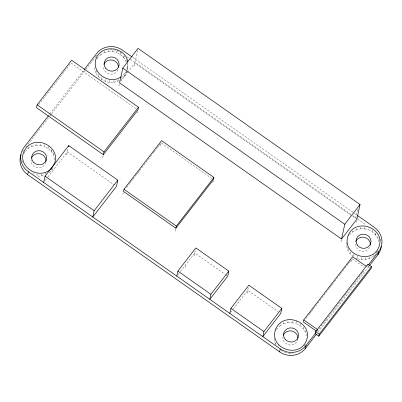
<?xml version="1.0" encoding="UTF-8"?>
<svg xmlns="http://www.w3.org/2000/svg" width="402" height="402" viewBox="0 0 402 402"><rect width="100%" height="100%" fill="white"/><g stroke="black" fill="none" stroke-linecap="round" stroke-linejoin="round"><path stroke-width="0.3" stroke-dasharray="2.01 1.51" d="M25.19 151.383L28.115 148.504L28.376 147.313M28.115 148.504L31.748 146.464L32.266 144.082M31.748 146.464L35.838 145.393L36.356 143.011M32.959 173.89L33.22 172.699M35.838 145.393L40.11 145.368L40.627 142.986M37.381 173.724L36.863 176.101L41.135 176.076L44.637 175.161M54.677 159.775C54.31 153.735 49.753 148.599 44.27 146.388L44.657 144.604M41.135 176.076L41.652 173.699M48.034 148.388L48.557 146.006M45.356 174.413L45.743 172.629M51.154 151.232L51.411 150.041M51.32 151.489L51.707 149.705M53.406 154.72L53.793 152.936M49.275 172.553L51.783 170.086L52.039 168.895M66.702 154.876L68.099 148.469M85.993 69.375L95.967 56.486L96.224 55.295M119.268 80.44C111.279 85.108 99.992 81.38 96.053 73.058L96.701 70.084M97.098 58.692L100.6 54.813L101.118 52.431M98.304 76.546L98.952 73.571M100.6 54.813L104.234 52.768L104.882 49.793M101.42 79.385L102.068 76.41M104.234 52.768L108.324 51.697L108.972 48.722M105.188 81.385L105.837 78.41M108.324 51.697L112.595 51.672L113.243 48.697M109.349 82.41L109.997 79.435M126.243 62.139C124.756 57.737 120.942 54.486 116.756 52.697L117.404 49.722M113.62 82.385L114.268 79.41M120.525 54.697L121.173 51.722M117.711 81.315L118.359 78.34M123.64 57.536L124.027 55.752M123.806 57.798L124.454 54.823M102.711 157.659L103.229 155.283M118.917 85.842L119.309 84.058M125.891 61.029L126.409 58.647M124.916 73.42L121.992 76.295L121.344 79.269L124.268 76.395L124.916 73.42L126.067 71.41M127.645 62.546L127.127 64.928L126.982 70.089M124.268 76.395C126.791 72.521 128.002 67.707 127.816 63.104M127.263 68.968L127.911 65.993M134.178 66.119L137.791 49.541M137.233 113.042L137.489 111.851M122.861 194.382L123.253 192.598M160.473 145.77L161.122 142.79L211.934 178.538M175.217 231.21L175.734 228.828M185.116 267.526L185.764 264.551M194.076 255.948L195.578 249.044M212.829 182.598L213.216 180.81M247.089 293.244L248.351 287.46M276.104 344.946L275.46 343.951L275.847 342.162M276.506 329.585L280.008 325.705L280.531 323.324M277.973 346.248L278.36 344.464M280.008 325.705L283.641 323.66L284.289 320.685M283.641 323.66L287.731 322.59L288.38 319.615M287.731 322.59L292.003 322.565L292.651 319.59M306.535 335.816C305.46 330.258 301.379 325.67 296.163 323.59L296.812 320.615M299.932 325.59L300.58 322.615M303.214 328.69L303.605 326.901M305.299 331.916L305.56 330.73M340.911 242.009L341.429 239.627M353.313 256.587L350.197 253.747L347.946 250.255L346.71 246.356L347.233 243.979M347.946 250.255L348.594 247.28M349.569 234.889L352.494 232.009L352.755 230.823M357.539 209.583L355.604 218.457L134.826 63.144L128.72 71.033M356.167 222.286L356.428 221.095M350.197 253.747L350.589 251.959M352.494 232.009L356.127 229.969L356.519 228.185M351.539 261.747L352.057 259.365M353.443 255.994L353.966 253.612M356.127 229.969L360.217 228.899L360.609 227.115M375.744 254.004C371.322 259.375 363.493 260.953 357.082 258.587L357.599 256.205M360.217 228.899L364.488 228.874L365.011 226.492M361.242 259.607L361.76 257.23M378.845 241.567C377.744 236.215 373.634 231.924 368.649 229.894L369.172 227.517M365.513 259.581L366.031 257.205M372.418 231.894L372.805 230.11M369.513 267.556L367.463 266.114L367.795 264.591M369.604 258.511L370.121 256.134M375.533 234.738L375.92 232.954M375.699 234.994L375.96 233.803M373.237 256.471L373.624 254.687M377.785 238.225L378.046 237.034M376.292 252.999L376.548 251.808M126.288 72.883L126.841 70.646M24.035 153.388L24.899 151.886M51.783 170.086L53.225 167.579M304.254 346.283L305.696 343.77M377.026 252.089L378.181 250.079M38.798 104.676L70.631 63.526M48.305 115.957L49.456 114.469M49.838 113.972L83.973 69.853M25.778 147.202L49.562 116.469M49.943 115.972L51.094 114.485M51.476 113.992L85.611 69.873M120.711 81.39L128.338 71.526M45.215 180.508L47.506 177.548M47.888 177.056L67.35 151.901L114.404 185M126.58 187.438L129.65 183.468M130.037 182.975L131.188 181.483M131.57 180.99L132.72 179.503M133.107 179.006L136.177 175.036M136.559 174.538L137.71 173.051M138.097 172.558L139.248 171.066M139.63 170.574L152.293 154.202M152.68 153.705L153.83 152.217M154.212 151.72L157.282 147.755M157.669 147.258L158.82 145.77M159.202 145.273L160.353 143.785M177.93 274.677L180.166 271.787M180.543 271.305L194.724 252.974L225.175 274.395M230.587 312.434L232.874 309.48M233.255 308.987L247.738 290.269L278.189 311.691M305.992 318.479L308.284 315.515M308.666 315.022L309.811 313.545M310.193 313.047L311.339 311.57M311.721 311.078L312.867 309.595M313.248 309.103L319.354 301.209M319.736 300.711L328.901 288.872M329.283 288.375L330.429 286.897M330.811 286.405L331.957 284.923M332.338 284.43L338.444 276.536M338.826 276.038L339.971 274.561M340.353 274.069L347.986 264.199M348.368 263.702L349.514 262.225M349.896 261.732L351.041 260.25M316.892 331.479L322.62 324.077M323.002 323.585L324.148 322.102M324.53 321.61L325.675 320.128M326.057 319.635L332.163 311.741M332.544 311.248L333.69 309.766M334.072 309.274L343.233 297.43M343.615 296.937L344.76 295.455M345.142 294.962L346.288 293.48M346.67 292.988L352.78 285.093M353.162 284.601L354.308 283.119M354.69 282.626L362.323 272.757M362.704 272.265L363.85 270.782M367.463 266.114L368.227 265.129M318.042 332.132L369.051 266.199M288.757 353.303L293.028 353.278M112.595 51.672L116.756 52.697M40.11 145.368L44.27 146.388M364.488 228.874L368.649 229.894M292.003 322.565L296.163 323.59M284.596 352.278L288.164 353.157M356.006 258.014L357.082 258.587M280.827 350.278L284.058 351.991M132.66 57.35L353.775 212.894M354.288 213.256L356.85 215.06M126.881 56.717L129.962 58.883M130.474 59.245L352.097 215.15M352.614 215.512L357.227 218.758M357.74 219.12L366.463 225.256M352.187 258.767L364.252 267.255M71.018 63.034L136.348 108.992M225.683 274.752L227.205 275.822M275.46 343.951L274.224 340.052L274.149 337.74M96.053 73.058L94.817 69.159L94.741 66.848M346.574 242.316L346.71 246.356M22.251 160.539L22.311 162.272M22.497 151.594A18.522 17.432 12.3 0 1 23.482 150.177M95.967 56.486A18.522 17.432 12.3 0 1 97.093 55.174M109.781 49.577A18.522 17.432 12.3 0 1 112.806 49.697M113.399 49.778A18.522 17.432 12.3 0 1 121.751 53.109M380.367 239.059A18.522 17.432 12.3 0 1 381.257 242.984M369.629 247.481A7.527 7.08 12.3 0 1 360.835 251.029A7.527 7.08 12.3 0 1 355.398 243.356M297.847 338.816A7.527 7.08 12.3 0 1 289.636 344.981A7.527 7.08 12.3 0 1 282.913 337.052M117.992 69.717A7.527 7.08 12.3 0 1 109.259 73.913A7.527 7.08 12.3 0 1 103.505 66.159M45.863 162.227A7.527 7.08 12.3 0 1 37.416 167.734A7.527 7.08 12.3 0 1 31.014 159.85"/><path stroke-width="0.6" d="M37.115 104.832L36.497 107.651L103.359 154.685L137.881 110.068L138.494 107.249L71.631 60.215L37.115 104.832L103.977 151.871L103.359 154.685M316.51 334.112L305.384 348.489A18.522 17.432 12.3 0 1 279.601 351.866L27.703 174.669L28.356 171.694A18.522 17.432 12.3 0 1 24.13 147.202L48.305 115.957M43.692 182.483L45.064 176.192L68.722 145.609L117.821 180.151L116.449 186.438L92.792 217.02L94.158 210.733L117.821 180.151M68.471 146.755L68.722 145.609M122.791 68.079L119.565 82.867L341.559 239.029L356.82 219.311L360.041 204.523L138.047 48.361L122.791 68.079L344.785 224.246L341.559 239.029M123.977 189.267L123.509 191.407L175.865 228.235L213.477 179.624L213.944 177.478L161.589 140.65L123.977 189.267L176.332 226.095L175.865 228.235M176.81 276.124L177.91 271.079L195.824 247.923L228.813 271.129L227.713 276.179L209.799 299.334L210.899 294.284L228.813 271.129M229.823 313.419L230.924 308.374L248.838 285.219L281.832 308.424L280.732 313.475L262.818 336.63L263.918 331.58L281.832 308.424M279.601 351.866L280.249 348.891L28.356 171.694M366.202 266.29L352.629 256.742L303.766 319.902L303.324 321.932L316.389 331.122M305.384 348.489L306.033 345.514L315.871 332.801M315.63 331.65L315.188 333.68L318.776 336.203L371.051 268.636L371.493 266.606L367.905 264.084L315.63 331.65L319.218 334.173L318.776 336.203M317.113 330.464L317.334 329.449L303.766 319.902M369.433 265.702L377.87 254.798L378.518 251.823A18.522 17.432 12.3 0 0 374.297 227.331L357.363 215.422M52.717 166.609C64.461 149.886 37.456 132.831 25.839 148.408C13.387 165.106 40.537 182.94 52.431 167.111M84.355 69.355L96.616 53.511A18.522 17.432 12.3 0 1 122.399 50.134L132.147 56.989M103.977 151.871L138.494 107.249M176.332 226.095L213.944 177.478M344.785 224.246L360.041 204.523M368.609 264.637L378.518 251.823M319.218 334.173L371.493 266.606M120.952 76.877C109.128 85.51 90.395 72.229 96.304 58.23C101.872 43.738 125.55 46.758 127.776 61.948M45.064 176.192L94.158 210.733M177.91 271.079L210.899 294.284M230.924 308.374L263.918 331.58M306.033 345.514A18.522 17.432 12.3 0 1 280.249 348.891M381.252 246.416A18.522 17.432 12.3 0 1 377.87 254.798M27.703 174.669A18.522 17.432 12.3 0 1 20.999 154.675M355.845 241.562A7.527 7.08 12.3 0 1 364.579 237.371A7.527 7.08 12.3 0 1 370.337 245.125M283.36 335.258A7.527 7.08 12.3 0 1 291.772 330.992A7.527 7.08 12.3 0 1 297.887 338.203M103.952 64.365A7.527 7.08 12.3 0 1 112.364 60.099A7.527 7.08 12.3 0 1 118.479 67.31M31.462 158.056A7.527 7.08 12.3 0 1 40.2 153.865A7.527 7.08 12.3 0 1 45.954 161.619M275.712 329.117C268.355 348.132 298.872 359.303 306.344 340.796C313.686 321.821 283.184 310.595 275.712 329.117M348.202 235.426C340.841 254.436 371.358 265.611 378.83 247.104C386.186 228.095 355.675 216.919 348.202 235.426M105.811 68.425A7.527 7.08 12.3 0 0 118.64 66.742A7.527 7.08 12.3 0 0 110.404 57.034A7.527 7.08 12.3 0 0 105.811 68.425M33.326 162.117A7.527 7.08 12.3 0 0 46.155 160.438A7.527 7.08 12.3 0 0 37.919 150.725A7.527 7.08 12.3 0 0 33.326 162.117M285.219 339.318A7.527 7.08 12.3 0 0 298.048 337.635A7.527 7.08 12.3 0 0 289.817 327.921A7.527 7.08 12.3 0 0 285.219 339.318M357.705 245.622A7.527 7.08 12.3 0 0 370.538 243.944A7.527 7.08 12.3 0 0 362.302 234.23A7.527 7.08 12.3 0 0 357.705 245.622"/></g></svg>
